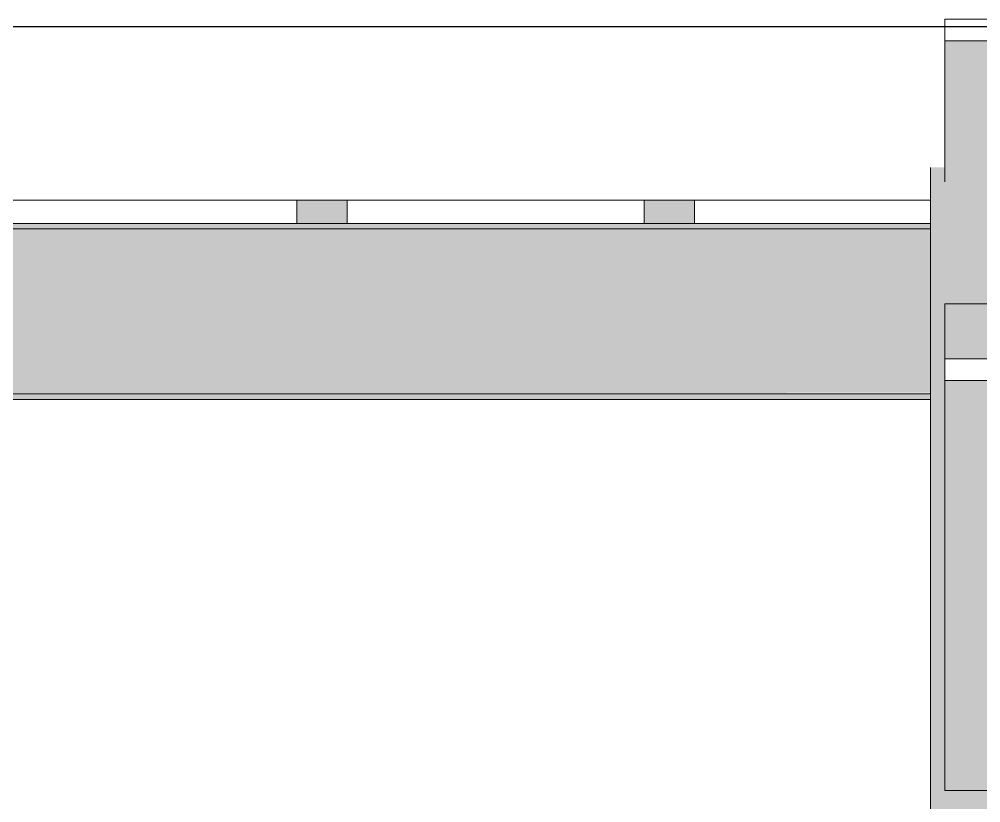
# Model space of a CAD drawing. Header units: inches. Extents: x -54880 to -186, y -132 to 853.
# Drawn here: x -13380 to -13313.3, y 293.6 to 348 of the extents above; entities that cross this region are included whole.
import ezdxf

# ---------------------------------------------------------------- set-up
doc = ezdxf.new("R2010")
doc.units = ezdxf.units.IN
doc.header["$MEASUREMENT"] = 0
doc.layers.add('A-CLNG', color=13, linetype='Continuous', lineweight=9)
doc.layers.add('S-BEAM', color=12, linetype='Continuous', lineweight=9)

# ---------------------------------------------------------------- blocks, each defined once
blk = doc.blocks.new('W-Wide Flange - W12X26-1075749-Section 6')
at = {"layer": 'S-BEAM'}
h = blk.add_hatch(color=256, dxfattribs=at)
h.paths.add_polyline_path([(-22802.14, 333.447), (-22802.14, 333.826), (-23079.89, 333.826), (-23079.89, 333.447), (-22804.309, 333.447)], flags=0)
h.paths.add_polyline_path([(-26260.39, 333.447), (-25986.89, 333.447), (-25986.89, 333.826), (-26260.39, 333.826)], flags=0)
h.paths.add_polyline_path([(-23091.89, 333.447), (-23091.89, 333.826), (-23369.39, 333.826), (-23369.39, 333.447), (-23115.342, 333.447)], flags=0)
h.paths.add_polyline_path([(-25974.89, 333.447), (-25697.39, 333.447), (-25697.39, 333.826), (-25974.89, 333.826)], flags=0)
h.paths.add_polyline_path([(-23381.39, 333.447), (-23381.39, 333.826), (-23658.89, 333.826), (-23658.89, 333.447), (-23391.816, 333.447)], flags=0)
h.paths.add_polyline_path([(-25685.39, 333.447), (-25407.89, 333.447), (-25407.89, 333.826), (-25685.39, 333.826)], flags=0)
h.paths.add_polyline_path([(-23670.89, 333.447), (-23670.89, 333.826), (-23948.39, 333.826), (-23948.39, 333.447), (-23702.85, 333.447)], flags=0)
h.paths.add_polyline_path([(-25395.89, 333.447), (-25118.39, 333.447), (-25118.39, 333.826), (-25395.89, 333.826)], flags=0)
h.paths.add_polyline_path([(-23960.39, 333.447), (-23960.39, 333.826), (-24237.89, 333.826), (-24237.89, 333.447), (-23979.324, 333.447)], flags=0)
h.paths.add_polyline_path([(-25106.39, 333.447), (-24828.89, 333.447), (-24828.89, 333.826), (-25106.39, 333.826)], flags=0)
h.paths.add_polyline_path([(-24249.89, 333.447), (-24249.89, 333.826), (-24527.39, 333.826), (-24527.39, 333.447), (-24255.798, 333.447)], flags=0)
h.paths.add_polyline_path([(-24816.89, 333.447), (-24539.39, 333.447), (-24539.39, 333.826), (-24816.89, 333.826)], flags=0)
h = blk.add_hatch(color=256, dxfattribs=at)
h.paths.add_polyline_path([(-26260.39, 332.764), (-25986.89, 332.764), (-25986.89, 333.447), (-26260.39, 333.424), (-26260.39, 332.94)], flags=0)
h.paths.add_polyline_path([(-25327.134, 332.764), (-25118.39, 332.764), (-25118.39, 333.447), (-25395.89, 333.407), (-25395.89, 332.764), (-25361.694, 332.764)], flags=0)
h.paths.add_polyline_path([(-22802.14, 332.764), (-22802.14, 333.447), (-23079.89, 333.361), (-23079.89, 332.764), (-22804.309, 332.764)], flags=0)
h.paths.add_polyline_path([(-25106.39, 332.764), (-24828.89, 332.764), (-24828.89, 333.447), (-25106.39, 333.401), (-25106.39, 332.881)], flags=0)
h.paths.add_polyline_path([(-24816.89, 332.764), (-24539.39, 332.764), (-24539.39, 333.447), (-24816.89, 333.396), (-24816.89, 332.867)], flags=0)
h.paths.add_polyline_path([(-25407.89, 332.764), (-25407.89, 333.447), (-25685.39, 333.413), (-25685.39, 332.764), (-25430.812, 332.764)], flags=0)
h.paths.add_polyline_path([(-23091.89, 332.764), (-23091.89, 333.447), (-23369.39, 333.367), (-23369.39, 332.764), (-23115.342, 332.764)], flags=0)
h.paths.add_polyline_path([(-24527.39, 332.764), (-24249.89, 332.838), (-24249.89, 333.447), (-24527.39, 333.39), (-24527.39, 332.852)], flags=0)
h.paths.add_polyline_path([(-24237.89, 332.764), (-23960.39, 332.823), (-23960.39, 333.447), (-24237.89, 333.384), (-24237.89, 332.837)], flags=0)
h.paths.add_polyline_path([(-23948.39, 332.764), (-23670.89, 332.808), (-23670.89, 333.447), (-23948.39, 333.378), (-23948.39, 332.822)], flags=0)
h.paths.add_polyline_path([(-25697.39, 332.764), (-25697.39, 333.447), (-25974.89, 333.418), (-25974.89, 332.764), (-25707.286, 332.764)], flags=0)
h.paths.add_polyline_path([(-23381.39, 332.764), (-23381.39, 333.447), (-23658.89, 333.373), (-23658.89, 332.764), (-23391.816, 332.764)], flags=0)
h = blk.add_hatch(color=256, dxfattribs=at)
h.paths.add_polyline_path([(-26260.39, 322.67), (-25986.89, 322.67), (-25986.89, 332.764), (-26260.39, 332.764), (-26260.39, 329.539)], flags=0)
h.paths.add_polyline_path([(-22802.14, 322.67), (-22802.14, 332.764), (-23079.89, 332.764), (-23079.89, 322.67), (-22804.309, 322.67)], flags=0)
h.paths.add_polyline_path([(-25974.89, 322.67), (-25697.39, 322.67), (-25697.39, 332.764), (-25974.89, 332.764)], flags=0)
h.paths.add_polyline_path([(-23091.89, 322.67), (-23091.89, 332.764), (-23369.39, 332.764), (-23369.39, 322.67), (-23115.342, 322.67)], flags=0)
h.paths.add_polyline_path([(-25685.39, 322.67), (-25407.89, 322.67), (-25407.89, 332.764), (-25685.39, 332.764)], flags=0)
h.paths.add_polyline_path([(-23381.39, 322.67), (-23381.39, 332.764), (-23658.89, 332.764), (-23658.89, 322.67), (-23391.816, 322.67)], flags=0)
h.paths.add_polyline_path([(-25395.89, 322.67), (-25118.39, 322.67), (-25118.39, 332.764), (-25395.89, 332.764)], flags=0)
h.paths.add_polyline_path([(-23670.89, 322.67), (-23670.89, 332.764), (-23948.39, 332.764), (-23948.39, 322.67), (-23702.85, 322.67)], flags=0)
h.paths.add_polyline_path([(-25106.39, 322.67), (-24828.89, 322.67), (-24828.89, 332.764), (-25106.39, 332.764)], flags=0)
h.paths.add_polyline_path([(-23960.39, 322.67), (-23960.39, 332.764), (-24237.89, 332.764), (-24237.89, 322.67), (-23979.324, 322.67)], flags=0)
h.paths.add_polyline_path([(-24816.89, 322.67), (-24539.39, 322.67), (-24539.39, 332.764), (-24816.89, 332.764)], flags=0)
h.paths.add_polyline_path([(-24249.89, 322.67), (-24249.89, 332.764), (-24527.39, 332.764), (-24527.39, 322.67), (-24255.798, 322.67)], flags=0)
h = blk.add_hatch(color=256, dxfattribs=at)
h.paths.add_polyline_path([(-24539.39, 321.987), (-24539.39, 322.67), (-24816.89, 322.596), (-24816.89, 321.987), (-24566.831, 321.987)], flags=0)
h.paths.add_polyline_path([(-26260.39, 321.987), (-25986.89, 322.073), (-25986.89, 322.67), (-26260.39, 322.67), (-26260.39, 322.01)], flags=0)
h.paths.add_polyline_path([(-22838.868, 321.987), (-22802.14, 322.01), (-22802.14, 322.67), (-23079.89, 322.67), (-23079.89, 321.987), (-22873.428, 321.987)], flags=0)
h.paths.add_polyline_path([(-25974.89, 321.987), (-25697.39, 322.067), (-25697.39, 322.67), (-25974.89, 322.655), (-25974.89, 322.008)], flags=0)
h.paths.add_polyline_path([(-25685.39, 321.987), (-25407.89, 322.061), (-25407.89, 322.67), (-25685.39, 322.64), (-25685.39, 322.006)], flags=0)
h.paths.add_polyline_path([(-23091.89, 321.987), (-23091.89, 322.67), (-23369.39, 322.67), (-23369.39, 321.987), (-23115.342, 321.987)], flags=0)
h.paths.add_polyline_path([(-25395.89, 321.987), (-25118.39, 322.055), (-25118.39, 322.67), (-25395.89, 322.626), (-25395.89, 322.004)], flags=0)
h.paths.add_polyline_path([(-25106.39, 321.987), (-24828.89, 322.05), (-24828.89, 322.67), (-25106.39, 322.611), (-25106.39, 322.002)], flags=0)
h.paths.add_polyline_path([(-23381.39, 321.987), (-23381.39, 322.67), (-23658.89, 322.67), (-23658.89, 321.987), (-23391.816, 321.987)], flags=0)
h.paths.add_polyline_path([(-23702.85, 321.987), (-23670.89, 322.027), (-23670.89, 322.67), (-23948.39, 322.67), (-23948.39, 321.987), (-23737.409, 321.987)], flags=0)
h.paths.add_polyline_path([(-24527.39, 321.987), (-24249.89, 322.038), (-24249.89, 322.67), (-24527.39, 322.67), (-24527.39, 321.998)], flags=0)
h.paths.add_polyline_path([(-24237.89, 321.987), (-23960.39, 322.033), (-23960.39, 322.67), (-24237.89, 322.67), (-24237.89, 321.996)], flags=0)
h = blk.add_hatch(color=256, dxfattribs=at)
h.paths.add_polyline_path([(-22802.14, 321.608), (-22802.14, 321.987), (-23079.89, 321.987), (-23079.89, 321.608), (-22804.309, 321.608)], flags=0)
h.paths.add_polyline_path([(-26260.39, 321.608), (-25986.89, 321.608), (-25986.89, 321.987), (-26260.39, 321.987)], flags=0)
h.paths.add_polyline_path([(-23091.89, 321.608), (-23091.89, 321.987), (-23369.39, 321.987), (-23369.39, 321.608), (-23115.342, 321.608)], flags=0)
h.paths.add_polyline_path([(-25974.89, 321.608), (-25697.39, 321.608), (-25697.39, 321.987), (-25974.89, 321.987)], flags=0)
h.paths.add_polyline_path([(-23381.39, 321.608), (-23381.39, 321.987), (-23658.89, 321.987), (-23658.89, 321.608), (-23391.816, 321.608)], flags=0)
h.paths.add_polyline_path([(-25685.39, 321.608), (-25407.89, 321.608), (-25407.89, 321.987), (-25685.39, 321.987)], flags=0)
h.paths.add_polyline_path([(-23670.89, 321.608), (-23670.89, 321.987), (-23948.39, 321.987), (-23948.39, 321.608), (-23702.85, 321.608)], flags=0)
h.paths.add_polyline_path([(-25395.89, 321.608), (-25118.39, 321.608), (-25118.39, 321.987), (-25395.89, 321.987)], flags=0)
h.paths.add_polyline_path([(-23960.39, 321.608), (-23960.39, 321.987), (-24237.89, 321.987), (-24237.89, 321.608), (-23979.324, 321.608)], flags=0)
h.paths.add_polyline_path([(-25106.39, 321.608), (-24828.89, 321.608), (-24828.89, 321.987), (-25106.39, 321.987)], flags=0)
h.paths.add_polyline_path([(-24249.89, 321.608), (-24249.89, 321.987), (-24527.39, 321.987), (-24527.39, 321.608), (-24255.798, 321.608)], flags=0)
h.paths.add_polyline_path([(-24816.89, 321.608), (-24539.39, 321.608), (-24539.39, 321.987), (-24816.89, 321.987)], flags=0)
for p, q in [((-25697.39, 333.826), (-25974.89, 333.826)), ((-25697.39, 333.447), (-25974.89, 333.447)), ((-25974.89, 321.987), (-25697.39, 321.987)), ((-25697.39, 321.608), (-25974.89, 321.608))]:
    blk.add_line(p, q, dxfattribs=at)
blk = doc.blocks.new('columns and girder2 - one-1075720-Section 6')
at = {"layer": 'S-BEAM'}
h = blk.add_hatch(dxfattribs=at)
h.set_pattern_fill('FP_24', color=256, style=0, pattern_type=2)
h.set_pattern_definition([(45, (-38416.292, 98.42), (-19.00703, 19.00703), []), (45, (-38416.292, 127.22), (-19.00703, 19.00703), [])])
h.paths.add_polyline_path([(-25686.39, 322.93), (-25686.39, 324.434), (-25696.39, 324.434), (-25696.39, 322.93)], flags=0)
h.paths.add_polyline_path([(-25690.007, 346.519), (-25686.39, 346.519), (-25686.39, 348.021), (-25696.39, 348.021), (-25696.39, 346.519)], flags=0)
h = blk.add_hatch(color=256, dxfattribs=at)
h.paths.add_polyline_path([(-25692.015, 336.721), (-25692.015, 346.519), (-25696.39, 346.519), (-25696.39, 336.721)], flags=0)
h.paths.add_polyline_path([(-25690.765, 336.721), (-25686.39, 336.721), (-25686.39, 346.519), (-25690.765, 346.519), (-25690.765, 338.914)], flags=0)
for points in [[(-25686.39, 291.852), (-25685.39, 291.852), (-25685.39, 337.719), (-25686.39, 337.719), (-25686.39, 336.721), (-25690.765, 336.721), (-25690.765, 328.257), (-25686.39, 328.257), (-25686.39, 294.435), (-25696.39, 294.435), (-25696.39, 328.257), (-25692.015, 328.257), (-25692.015, 336.721), (-25696.39, 336.721), (-25696.39, 337.719), (-25697.39, 337.719), (-25697.39, 291.852), (-25696.39, 291.852)], [(-25686.39, 294.435), (-25686.39, 322.93), (-25696.39, 322.93), (-25696.39, 294.435)]]:
    blk.add_hatch(color=256, dxfattribs=at).paths.add_polyline_path(points, flags=0)
h = blk.add_hatch(color=256, dxfattribs=at)
h.paths.add_polyline_path([(-25686.39, 324.434), (-25686.39, 328.257), (-25690.765, 328.257), (-25690.765, 324.434)], flags=0)
h.paths.add_polyline_path([(-25692.015, 324.434), (-25692.015, 328.257), (-25696.39, 328.257), (-25696.39, 324.434)], flags=0)
at = {"layer": 'S-BEAM', "lineweight": 15}
for p, q in [((-25686.39, 348.021), (-25696.39, 348.021)), ((-25696.39, 348.021), (-25696.39, 346.519)), ((-25696.39, 346.519), (-25686.39, 346.519)), ((-25686.39, 324.434), (-25696.39, 324.434)), ((-25696.39, 324.434), (-25696.39, 322.93)), ((-25696.39, 322.93), (-25686.39, 322.93))]:
    blk.add_line(p, q, dxfattribs=at)
at = {"layer": 'S-BEAM'}
for p, q in [((-25696.39, 336.721), (-25696.39, 346.519)), ((-25697.39, 291.852), (-25697.39, 337.719)), ((-25696.39, 328.257), (-25692.015, 328.257)), ((-25696.39, 324.434), (-25696.39, 328.257)), ((-25696.39, 294.435), (-25696.39, 322.93)), ((-25696.39, 294.435), (-25686.39, 294.435))]:
    blk.add_line(p, q, dxfattribs=at)
blk = doc.blocks.new('Dimension Lumber - 4x8-1074504-Section 6')
at = {"layer": 'S-BEAM'}
blk.add_hatch(color=256, dxfattribs=at).paths.add_polyline_path([(-26248.015, 333.826), (-26244.515, 333.826), (-26244.515, 335.459), (-26248.015, 335.459)], flags=0)
for p, q in [((-26248.015, 335.459), (-26248.015, 333.826)), ((-26244.515, 335.459), (-26244.515, 333.826))]:
    blk.add_line(p, q, dxfattribs=at)

msp = doc.modelspace()

# ---------------------------------------------------------------- linework, layer by layer
at = {"layer": 'A-CLNG', "lineweight": 25}
msp.add_line((-13892.00761, 347.51777), (-10410.89238, 347.51777), dxfattribs=at)
at = {"layer": 'A-CLNG'}
msp.add_line((-13594.25761, 335.45884), (-13316.75761, 335.45884), dxfattribs=at)

# ---------------------------------------------------------------- block references
at = {"layer": 'S-BEAM'}
for name, p in [('columns and girder2 - one-1075720-Section 6', (12380.63261, 0)), ('Dimension Lumber - 4x8-1074504-Section 6', (12887.25761, 0)), ('Dimension Lumber - 4x8-1074504-Section 6', (12911.38261, 0)), ('W-Wide Flange - W12X26-1075749-Section 6', (12380.63261, 0))]:
    msp.add_blockref(name, p, dxfattribs=at)

doc.saveas('drawing.dxf')
